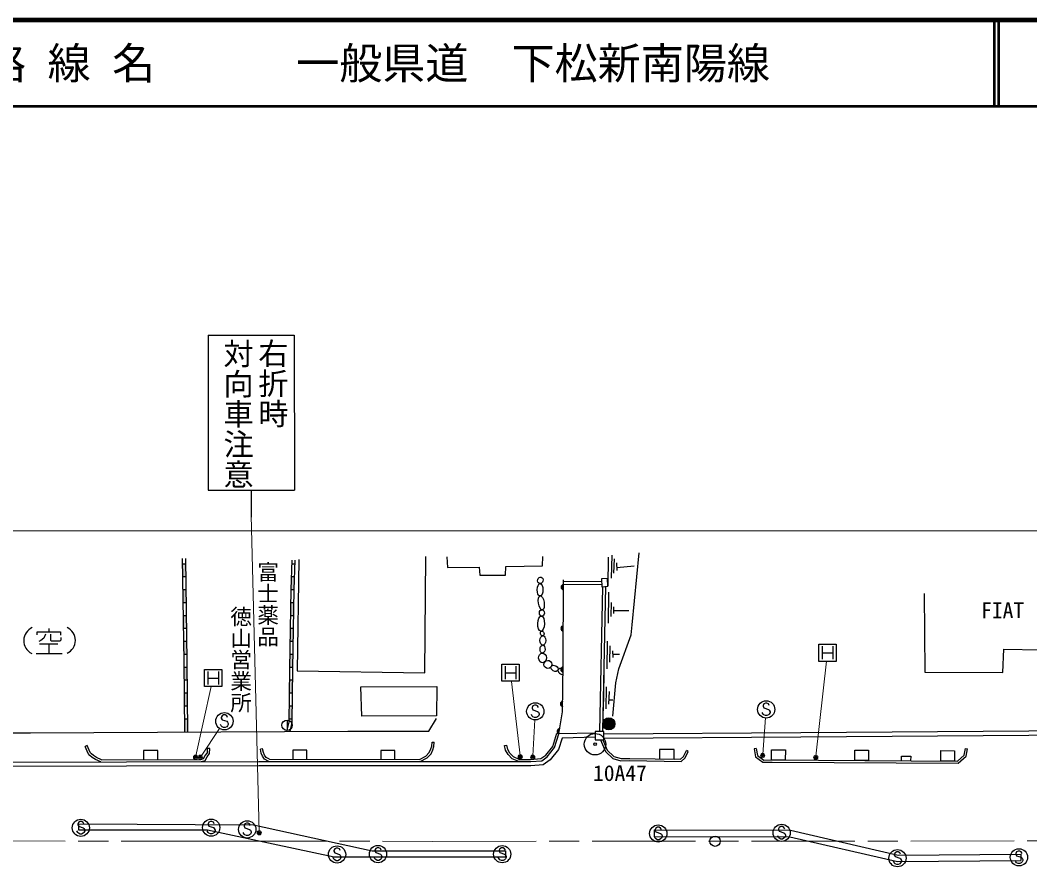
# Model space of a CAD drawing. Units: millimetres at full size, sheet at 1:1000; details may follow other scales. Extents: x 40000 to 680000, y 20000 to 380000.
# Drawn here: x 184698 to 301902, y 281670 to 380000 of the extents above; entities that cross this region are included whole.
import ezdxf
from ezdxf.enums import TextEntityAlignment as Align

# ---------------------------------------------------------------- set-up
doc = ezdxf.new("R2010")
doc.units = ezdxf.units.MM
doc.header["$LTSCALE"] = 1000
doc.header["$PDMODE"] = 32
doc.header["$PDSIZE"] = 500
doc.linetypes.add('CHAIN', pattern=[18.5, 12, -1.5, 3.5, -1.5])
for name, color, linetype, lineweight in [('M-BGD', 7, 'Continuous', 25), ('M-BMK', 2, 'CHAIN', 13), ('M-BMK-SRVR', 3, 'Continuous', 25), ('M-STR-HTXT', 7, 'Continuous', 13), ('M-STR-STRC', 7, 'Continuous', 25), ('M-STR-STRD', 7, 'Continuous', 25), ('M-TTL', 2, 'Continuous', 140), ('M-TTL-LINE', 7, 'Continuous', 50)]:
    doc.layers.add(name, color=color, linetype=linetype, lineweight=lineweight)
doc.layers.add('M-BMK-HTXT', color=7, linetype='Continuous')
doc.layers.add('M-TTL-TXT', color=7, linetype='Continuous')
doc.styles.add('@ＭＳ ゴシック', font='')
doc.styles.add('ＭＳ ゴシック', font='')
doc.styles.get('@ＭＳ ゴシック').set_extended_font_data('@MS Gothic')
doc.styles.get('ＭＳ ゴシック').set_extended_font_data('MS Gothic')

msp = doc.modelspace()

# ---------------------------------------------------------------- hatches: boundary and pattern name
at = {"layer": 'M-BGD'}
for points in [[(203916, 316875), (203566, 316874), (203585, 315374), (203936, 315375)], [(216561, 315376), (216211, 315376), (216166, 313876), (216516, 313876)], [(247754, 314459, 0.84072), (247753, 313833)], [(203955, 313875), (203605, 313874), (203625, 312374), (203975, 312375)], [(216491, 312376), (216141, 312376), (216116, 310876), (216466, 310876)], [(203995, 310875), (203645, 310874), (203665, 309374), (204015, 309375)], [(247742, 309674, 0.84072), (247740, 309048)], [(216441, 309376), (216091, 309376), (216066, 307876), (216416, 307876)], [(204035, 307875), (203685, 307874), (203704, 306374), (204054, 306375)], [(216391, 306376), (216041, 306376), (216017, 304876), (216367, 304876)], [(204073, 304875), (203723, 304874), (203740, 303374), (204090, 303375)], [(247727, 304887, 0.84072), (247705, 304261)], [(216344, 303376), (215994, 303376), (215971, 301876), (216321, 301876)], [(204107, 301875), (203757, 301874), (203773, 300374), (204123, 300375)], [(216298, 300376), (215948, 300376), (215925, 298876), (216275, 298876)], [(247683, 300901, 0.84072), (247677, 300275)], [(204140, 298875), (203790, 298874), (203807, 297338), (204157, 297340)], [(252337, 298272, 1), (253737, 298272, 1)], [(247337, 297716, 0.84072), (247232, 297099)]]:
    msp.add_hatch(color=256, dxfattribs=at).paths.add_polyline_path(points)

# ---------------------------------------------------------------- linework, layer by layer
for p, q in [((252958, 317628), (252934, 314252)), ((253332, 315201), (253430, 317848)), ((203566, 316874), (203916, 316875)), ((216256, 316876), (216606, 316876)), ((253620, 315769), (253682, 317425)), ((253980, 316093), (253962, 316975)), ((253973, 316417), (255989, 316618)), ((203585, 315374), (203936, 315375)), ((216211, 315376), (216561, 315376)), ((252219, 314433), (247754, 314459)), ((252194, 314783), (247755, 314809)), ((252308, 314207), (251940, 297401)), ((252659, 314232), (252290, 297401)), ((203605, 313874), (203955, 313875)), ((216166, 313876), (216516, 313876)), ((252978, 309982), (253039, 313566)), ((203625, 312374), (203975, 312375)), ((216141, 312376), (216491, 312376)), ((253313, 310727), (253354, 312383)), ((253630, 311086), (253621, 311876)), ((203645, 310874), (203995, 310875)), ((216116, 310876), (216466, 310876)), ((253626, 311441), (255338, 311449)), ((186652, 308601), (186652, 308969)), ((186652, 308969), (189372, 308969)), ((187617, 308682), (187433, 308210)), ((188008, 309360), (188008, 308969)), ((188207, 308682), (188207, 308004)), ((189372, 308969), (189372, 308586)), ((189460, 308018), (189460, 308291)), ((203665, 309374), (204015, 309375)), ((216091, 309376), (216441, 309376)), ((187079, 307937), (186851, 307834)), ((189062, 307525), (186954, 307525)), ((187433, 308210), (187079, 307937)), ((188008, 307525), (188008, 306463)), ((188207, 308004), (188296, 307923)), ((188296, 307923), (189357, 307923)), ((189357, 307923), (189460, 308018)), ((203685, 307874), (204035, 307875)), ((216066, 307876), (216416, 307876)), ((252820, 304671), (252878, 307867)), ((253161, 305442), (253193, 307334)), ((277405, 305529), (277405, 307529)), ((277405, 307529), (279405, 307529)), ((277780, 307279), (277780, 305779)), ((279030, 307279), (279030, 305779)), ((279405, 307529), (279405, 305529)), ((186564, 306463), (189556, 306463)), ((203704, 306374), (204054, 306375)), ((216041, 306376), (216391, 306376)), ((253525, 305995), (253515, 306759)), ((253520, 306377), (254285, 306373)), ((277780, 306529), (279030, 306529)), ((203723, 304874), (204073, 304875)), ((216017, 304876), (216367, 304876)), ((240614, 303214), (240614, 305214)), ((240614, 305214), (242614, 305214)), ((240989, 304964), (240989, 303464)), ((242239, 304964), (242239, 303464)), ((242614, 305214), (242614, 303214)), ((279405, 305529), (277405, 305529)), ((206104, 302599), (206104, 304599)), ((206104, 304599), (208104, 304599)), ((206479, 304349), (206479, 302849)), ((206479, 303599), (207729, 303599)), ((207729, 304349), (207729, 302849)), ((208104, 304599), (208104, 302599)), ((240989, 304214), (242239, 304214)), ((252467, 304063), (252388, 299790)), ((203740, 303374), (204090, 303375)), ((208104, 302599), (206104, 302599)), ((215994, 303376), (216344, 303376)), ((242614, 303214), (240614, 303214)), ((252714, 300034), (252766, 302584)), ((203757, 301874), (204107, 301875)), ((215971, 301876), (216321, 301876)), ((253039, 300577), (253092, 302028)), ((203773, 300374), (204123, 300375)), ((215948, 300376), (216298, 300376)), ((253057, 301064), (253484, 301064)), ((203790, 298874), (204140, 298875)), ((215925, 298876), (216275, 298876)), ((215676, 298709), (215677, 297509)), ((246994, 297174), (247232, 297099)), ((251440, 297211), (247232, 297099)), ((192469, 295742), (192240, 295643)), ((206697, 295394), (206447, 295402)), ((212822, 295391), (212580, 295332)), ((232505, 296147), (232754, 296133)), ((240939, 295761), (241183, 295812)), ((270138, 295417), (269893, 295368)), ((294423, 295397), (294670, 295354)), ((262256, 295054), (262032, 295166)), ((194130, 294108), (205656, 294140)), ((213626, 294158), (231057, 294145))]:
    msp.add_line(p, q, dxfattribs=at)
for points in [[(217040, 317352), (216839, 304442), (231667, 304207), (231798, 317709)], [(234233, 317669), (234301, 316451), (237978, 316454), (238047, 315552), (241024, 315531), (241091, 316568), (245332, 316638), (245377, 317721)], [(253484, 299148), (253840, 303024), (254197, 304665), (255622, 308600), (255736, 309790), (256537, 318121)], [(203807, 297338), (203716, 305497), (203558, 317489)], [(204157, 297340), (204066, 305501), (203908, 317493)], [(215661, 297398), (215919, 298480), (216013, 304654), (216166, 313871), (216269, 317304)], [(216021, 297400), (216269, 298437), (216363, 304649), (216516, 313863), (216619, 317293)], [(247232, 297099), (247670, 299673), (247730, 305190), (247756, 314985)], [(289624, 313422), (289707, 304278), (298756, 304255), (298899, 306935), (303164, 306880), (303198, 298409), (312247, 298415), (312318, 314524)], [(91440, 294036), (90745, 294703), (90805, 297582), (171417, 297237), (185908, 297247), (222736, 297434), (232122, 297433), (233017, 298878)], [(565305, 295053), (559045, 295594), (553390, 295991), (546074, 296508), (541637, 296760), (537518, 296818), (531194, 296859), (512930, 296928), (501032, 296773), (493403, 296700), (482779, 296395), (475440, 296463), (463717, 297522), (458031, 297760), (445578, 297886), (435927, 297043), (418344, 297172), (378529, 297640), (358175, 297937), (325785, 297634), (301774, 297422), (275313, 297214), (252440, 297092)], [(66375, 294029), (97970, 294038), (136287, 294006), (144170, 293574), (166261, 293781), (212390, 293909), (243960, 293885), (245238, 293996), (245873, 294454), (246737, 295523), (247232, 297099)], [(251440, 296711), (247602, 296609), (247186, 295282), (246220, 294088), (245418, 293510), (243982, 293385), (212390, 293409), (166264, 293281), (144159, 293074), (136274, 293506), (97970, 293538), (66382, 293529)], [(242634, 294136), (243950, 294135), (245147, 294239), (245700, 294637), (246513, 295643), (246994, 297174)], [(565262, 294554), (559006, 295095), (553355, 295492), (546042, 296009), (541619, 296261), (537513, 296318), (531191, 296359), (512932, 296428), (501038, 296273), (493413, 296200), (482784, 295895), (475415, 295964), (463684, 297022), (458018, 297260), (445597, 297386), (435947, 296543), (418339, 296672), (378522, 297140), (358174, 297437), (325789, 297134), (301778, 296922), (275317, 296714), (252440, 296592)], [(194077, 293858), (193431, 294147), (193059, 294379), (192799, 294605), (192606, 294825), (192466, 295117), (192240, 295643)], [(194130, 294108), (193549, 294368), (193208, 294581), (192976, 294783), (192817, 294964), (192694, 295221), (192469, 295742)], [(205656, 294140), (205992, 294245), (206188, 294584), (206432, 294907), (206447, 295402)], [(205695, 293890), (206160, 294036), (206397, 294446), (206679, 294820), (206697, 295394)], [(213626, 294158), (213236, 294373), (213046, 294628), (212927, 294960), (212822, 295391)], [(231057, 294145), (231807, 294529), (232190, 294947), (232374, 295359), (232477, 295679), (232505, 296147)], [(231117, 293895), (231960, 294327), (232402, 294808), (232607, 295269), (232725, 295632), (232754, 296133)], [(242582, 293886), (241800, 294229), (241344, 294706), (241055, 295205), (240939, 295761)], [(242634, 294136), (241946, 294438), (241545, 294857), (241291, 295295), (241183, 295812)], [(252074, 296401), (252627, 295071), (253500, 294268), (254418, 293991), (255478, 294013), (261427, 293920), (261894, 294330), (262256, 295054)], [(252345, 296401), (252837, 295217), (253627, 294491), (254452, 294242), (255477, 294263), (261335, 294171), (261692, 294485), (262032, 295166)], [(269893, 295368), (270076, 294457), (270924, 293807), (272008, 293826), (293600, 293705), (294524, 294514), (294670, 295354)], [(270138, 295417), (270303, 294599), (271007, 294059), (272006, 294076), (293507, 293956), (294293, 294644), (294423, 295397)], [(200676, 294126), (200673, 295176), (199023, 295171), (199026, 294121)], [(213561, 293908), (213067, 294180), (212823, 294509), (212687, 294888), (212580, 295332)], [(217982, 294154), (217983, 295204), (216333, 295206), (216332, 294156)], [(228198, 294147), (228199, 295197), (226549, 295198), (226548, 294148)], [(287018, 293992), (287018, 294524), (288072, 294525), (288069, 293986)]]:
    msp.add_lwpolyline(points, dxfattribs=at)
for points in [[(252934, 314252), (252869, 315150), (252171, 315099), (252236, 314202)], [(224244, 302579), (233077, 302608), (233031, 299204), (224341, 299151)], [(251440, 296401), (252440, 296401), (252440, 297401), (251440, 297401)], [(258900, 294209), (260600, 294183), (260617, 295283), (258917, 295309)], [(271922, 295276), (273522, 295267), (273516, 294067), (271916, 294076)], [(281577, 295222), (283177, 295213), (283171, 294013), (281571, 294022)], [(291565, 295167), (293165, 295158), (293158, 293958), (291558, 293967)]]:
    msp.add_lwpolyline(points, close=True, dxfattribs=at)
for centre, radius in [((253037, 298272), 700), ((215676, 298109), 600)]:
    msp.add_circle(centre, radius, dxfattribs=at)
for centre, radius, start, end in [((247808, 314146), 318, 99.7415, 259.95923), ((186767, 307942), 1659, 113.71495, 243.79432), ((189452, 307958), 1650, 295.17877, 65.65461), ((247796, 309361), 318, 99.7415, 259.95923), ((247770, 304572), 318, 97.88758, 258.10531), ((247734, 300587), 318, 99.26625, 259.48398), ((247338, 297398), 318, 90.23784, 250.45557)]:
    msp.add_arc(centre, radius, start, end, dxfattribs=at)
for centre, major_axis, ratio in [((245081, 314942), (-106, -366), 0.840136), ((245047, 313854), (4, 711), 0.472217), ((245186, 312332), (-143, 811), 0.398949), ((245168, 309913), (36, 883), 0.444312), ((245264, 311155), (19, 365), 0.809984), ((245372, 307959), (-7, -548), 0.611146), ((245299, 308778), (-79, 270), 0.711906), ((245338, 306945), (-27, -466), 0.627686), ((245337, 305930), (25, -550), 0.83199), ((245953, 305179), (322, 338), 0.977483), ((246730, 304720), (398, -206), 0.735283)]:
    msp.add_ellipse(centre, major_axis=major_axis, ratio=ratio, dxfattribs=at)
msp.add_ellipse((247707, 304328), major_axis=(563, -225), ratio=0.57938, start_param=1.7680027, end_param=4.9560058, dxfattribs=at)
at = {"layer": 'M-BMK'}
msp.add_lwpolyline([(67262, 284797), (87736, 284767), (119613, 284654), (154876, 284646), (177930, 284677), (208274, 284639), (232594, 284628), (366604, 284709), (392869, 284598), (443345, 284629), (462982, 284568), (479014, 284502), (510429, 284431), (537053, 284329), (545184, 284206), (550005, 283956), (556403, 283586), (561227, 283224), (564156, 282847)], dxfattribs=at)
at = {"layer": 'M-BMK-SRVR'}
for centre, radius in [((251431, 295907), 1250), ((251431, 295907), 150), ((265366, 284648), 600)]:
    msp.add_circle(centre, radius, dxfattribs=at)
at = {"layer": 'M-STR-HTXT'}
for p, q in [((212443, 285775), (211524, 322473)), ((277062, 294519), (278294, 305536)), ((205085, 294548), (206880, 302596)), ((242732, 294592), (241731, 303208)), ((270900, 294744), (271222, 298956)), ((205694, 294516), (207846, 297737)), ((244211, 294545), (244439, 298734))]:
    msp.add_line(p, q, dxfattribs=at)
msp.add_lwpolyline([(567482, 318173), (557261, 319285), (543218, 320289), (532854, 320721), (523036, 320690), (65978, 320690)], dxfattribs=at)
for centre, radius in [((205053, 294401), 150), ((205053, 294401), 120), ((205053, 294401), 90), ((205053, 294401), 60), ((205053, 294401), 30), ((205053, 294401), 20), ((205611, 294391), 150), ((205611, 294391), 120), ((205611, 294391), 90), ((205611, 294391), 60), ((205611, 294391), 30), ((205611, 294391), 20), ((242750, 294443), 150), ((242750, 294443), 120), ((242750, 294443), 90), ((242750, 294443), 60), ((242750, 294443), 30), ((242750, 294443), 20), ((244203, 294396), 150), ((244203, 294396), 120), ((244203, 294396), 90), ((244203, 294396), 60), ((244203, 294396), 30), ((244203, 294396), 20), ((270888, 294594), 150), ((270888, 294594), 120), ((270888, 294594), 90), ((270888, 294594), 60), ((270888, 294594), 30), ((270888, 294594), 20), ((277045, 294370), 150), ((277045, 294370), 120), ((277045, 294370), 90), ((277045, 294370), 60), ((277045, 294370), 30), ((277045, 294370), 20), ((212446, 285625), 150), ((212446, 285625), 120), ((212446, 285625), 90), ((212446, 285625), 60), ((212446, 285625), 30), ((212446, 285625), 20)]:
    msp.add_circle(centre, radius, dxfattribs=at)
for p in [(205053, 294401), (205611, 294391), (242750, 294443), (244203, 294396), (270888, 294594), (277045, 294370), (212446, 285625)]:
    msp.add_point(p, dxfattribs=at)
at = {"layer": 'M-STR-STRC'}
for p, q in [((206517, 343402), (216516, 343408)), ((216516, 343408), (216527, 325408)), ((206517, 343402), (206527, 325402)), ((206527, 325402), (216527, 325408)), ((211527, 325405), (211529, 322263)), ((244220, 300362), (244129, 300180)), ((244129, 300180), (244129, 300089)), ((244129, 300089), (244220, 299907)), ((244402, 300452), (244220, 300362)), ((244584, 300452), (244402, 300452)), ((244765, 300362), (244584, 300452)), ((244856, 300180), (244765, 300362)), ((271026, 300588), (270935, 300407)), ((270935, 300407), (270935, 300316)), ((270935, 300316), (271026, 300134)), ((271208, 300679), (271026, 300588)), ((271026, 300134), (271571, 299952)), ((271390, 300679), (271208, 300679)), ((271571, 300588), (271390, 300679)), ((271662, 300407), (271571, 300588)), ((208133, 299212), (208042, 299030)), ((208042, 299030), (208042, 298939)), ((208042, 298939), (208133, 298757)), ((208315, 299303), (208133, 299212)), ((208497, 299303), (208315, 299303)), ((208679, 299212), (208497, 299303)), ((208770, 299030), (208679, 299212)), ((244129, 299180), (244038, 299362)), ((244220, 299089), (244129, 299180)), ((244220, 299907), (244765, 299725)), ((244402, 298998), (244220, 299089)), ((244584, 298998), (244402, 298998)), ((244765, 299089), (244584, 298998)), ((244765, 299725), (244856, 299634)), ((244856, 299180), (244765, 299089)), ((244856, 299634), (244947, 299452)), ((244947, 299362), (244856, 299180)), ((244947, 299452), (244947, 299362)), ((270935, 299407), (270844, 299588)), ((271026, 299316), (270935, 299407)), ((271208, 299225), (271026, 299316)), ((271390, 299225), (271208, 299225)), ((271571, 299316), (271390, 299225)), ((271571, 299952), (271662, 299861)), ((271662, 299407), (271571, 299316)), ((271662, 299861), (271753, 299679)), ((271753, 299588), (271662, 299407)), ((271753, 299679), (271753, 299588)), ((208042, 298030), (207951, 298212)), ((208133, 297939), (208042, 298030)), ((208133, 298757), (208679, 298575)), ((208315, 297848), (208133, 297939)), ((208497, 297848), (208315, 297848)), ((208679, 297939), (208497, 297848)), ((208679, 298575), (208770, 298485)), ((208770, 298030), (208679, 297939)), ((208770, 298485), (208860, 298303)), ((208860, 298212), (208770, 298030)), ((208860, 298303), (208860, 298212)), ((191462, 286835), (191371, 286653)), ((191371, 286653), (191371, 286562)), ((191371, 286562), (191462, 286380)), ((191644, 286925), (191462, 286835)), ((191462, 286380), (192008, 286198)), ((191826, 286925), (191644, 286925)), ((192008, 286835), (191826, 286925)), ((192098, 286653), (192008, 286835)), ((192008, 286198), (192098, 286107)), ((192098, 286107), (192189, 285925)), ((206599, 286854), (206508, 286673)), ((206508, 286673), (206508, 286582)), ((206508, 286582), (206599, 286400)), ((206781, 286945), (206599, 286854)), ((206599, 286400), (207144, 286218)), ((206962, 286945), (206781, 286945)), ((207144, 286854), (206962, 286945)), ((207235, 286673), (207144, 286854)), ((207144, 286218), (207235, 286127)), ((207235, 286127), (207326, 285945)), ((210783, 286652), (210692, 286470)), ((210692, 286470), (210692, 286380)), ((210692, 286380), (210783, 286198)), ((210964, 286743), (210783, 286652)), ((210783, 286198), (211328, 286016)), ((211146, 286743), (210964, 286743)), ((211328, 286652), (211146, 286743)), ((211419, 286470), (211328, 286652)), ((211328, 286016), (211419, 285925)), ((258496, 286175), (258405, 285993)), ((258405, 285993), (258405, 285902)), ((258677, 286266), (258496, 286175)), ((258859, 286266), (258677, 286266)), ((259041, 286175), (258859, 286266)), ((259132, 285993), (259041, 286175)), ((272820, 286255), (272730, 286074)), ((272730, 286074), (272730, 285983)), ((272730, 285983), (272820, 285801)), ((273002, 286346), (272820, 286255)), ((273184, 286346), (273002, 286346)), ((273366, 286255), (273184, 286346)), ((273457, 286074), (273366, 286255)), ((191371, 285653), (191280, 285835)), ((191462, 285562), (191371, 285653)), ((191644, 285471), (191462, 285562)), ((191826, 285471), (191644, 285471)), ((192008, 285562), (191826, 285471)), ((192098, 285653), (192008, 285562)), ((192189, 285835), (192098, 285653)), ((192189, 285925), (192189, 285835)), ((206508, 285673), (206417, 285854)), ((206599, 285582), (206508, 285673)), ((206781, 285491), (206599, 285582)), ((206962, 285491), (206781, 285491)), ((207144, 285582), (206962, 285491)), ((207235, 285673), (207144, 285582)), ((207326, 285854), (207235, 285673)), ((207326, 285945), (207326, 285854)), ((210692, 285470), (210601, 285652)), ((210783, 285380), (210692, 285470)), ((210964, 285289), (210783, 285380)), ((211146, 285289), (210964, 285289)), ((211328, 285380), (211146, 285289)), ((211419, 285470), (211328, 285380)), ((211419, 285925), (211510, 285743)), ((211510, 285652), (211419, 285470)), ((211510, 285743), (211510, 285652)), ((258405, 284993), (258314, 285175)), ((258405, 285902), (258496, 285721)), ((258496, 284902), (258405, 284993)), ((258496, 285721), (259041, 285539)), ((258677, 284812), (258496, 284902)), ((258859, 284812), (258677, 284812)), ((259041, 284902), (258859, 284812)), ((259041, 285539), (259132, 285448)), ((259132, 284993), (259041, 284902)), ((259132, 285448), (259223, 285266)), ((259223, 285175), (259132, 284993)), ((259223, 285266), (259223, 285175)), ((272730, 285074), (272639, 285255)), ((272820, 284983), (272730, 285074)), ((272820, 285801), (273366, 285619)), ((273002, 284892), (272820, 284983)), ((273184, 284892), (273002, 284892)), ((273366, 284983), (273184, 284892)), ((273366, 285619), (273457, 285528)), ((273457, 285074), (273366, 284983)), ((273457, 285528), (273548, 285346)), ((273548, 285255), (273457, 285074)), ((273548, 285346), (273548, 285255)), ((221210, 283744), (221119, 283562)), ((221391, 283835), (221210, 283744)), ((221573, 283835), (221391, 283835)), ((221755, 283744), (221573, 283835)), ((221846, 283562), (221755, 283744)), ((225965, 283786), (225874, 283604)), ((226147, 283877), (225965, 283786)), ((226328, 283877), (226147, 283877)), ((226510, 283786), (226328, 283877)), ((226601, 283604), (226510, 283786)), ((240383, 283771), (240292, 283589)), ((240565, 283862), (240383, 283771)), ((240747, 283862), (240565, 283862)), ((240928, 283771), (240747, 283862)), ((241019, 283589), (240928, 283771)), ((221119, 282562), (221028, 282744)), ((221119, 283562), (221119, 283472)), ((221119, 283472), (221210, 283290)), ((221210, 282472), (221119, 282562)), ((221210, 283290), (221755, 283108)), ((221391, 282381), (221210, 282472)), ((221755, 282472), (221573, 282381)), ((221755, 283108), (221846, 283017)), ((221846, 282562), (221755, 282472)), ((221846, 283017), (221937, 282835)), ((221937, 282744), (221846, 282562)), ((221937, 282835), (221937, 282744)), ((225874, 282604), (225783, 282786)), ((225874, 283604), (225874, 283513)), ((225874, 283513), (225965, 283331)), ((225965, 282513), (225874, 282604)), ((225965, 283331), (226510, 283150)), ((226147, 282422), (225965, 282513)), ((226510, 282513), (226328, 282422)), ((226510, 283150), (226601, 283059)), ((226601, 282604), (226510, 282513)), ((226601, 283059), (226692, 282877)), ((226692, 282786), (226601, 282604)), ((226692, 282877), (226692, 282786)), ((240292, 282589), (240201, 282771)), ((240292, 283589), (240292, 283498)), ((240292, 283498), (240383, 283317)), ((240383, 282498), (240292, 282589)), ((240383, 283317), (240928, 283135)), ((240565, 282408), (240383, 282498)), ((240928, 282498), (240747, 282408)), ((240928, 283135), (241019, 283044)), ((241019, 282589), (240928, 282498)), ((241019, 283044), (241110, 282862)), ((241110, 282771), (241019, 282589)), ((241110, 282862), (241110, 282771)), ((286264, 283307), (286173, 283125)), ((286173, 283125), (286173, 283034)), ((286173, 283034), (286264, 282852)), ((286446, 283398), (286264, 283307)), ((286264, 282852), (286809, 282670)), ((286628, 283398), (286446, 283398)), ((286809, 283307), (286628, 283398)), ((286900, 283125), (286809, 283307)), ((286809, 282670), (286900, 282579)), ((286900, 282579), (286991, 282398)), ((300367, 283413), (300276, 283231)), ((300276, 283231), (300276, 283140)), ((300276, 283140), (300367, 282959)), ((300549, 283504), (300367, 283413)), ((300367, 282959), (300912, 282777)), ((300731, 283504), (300549, 283504)), ((300912, 283413), (300731, 283504)), ((301003, 283231), (300912, 283413)), ((300912, 282777), (301003, 282686)), ((301003, 282686), (301094, 282504)), ((301094, 282504), (301094, 282413)), ((221573, 282381), (221391, 282381)), ((226328, 282422), (226147, 282422)), ((240747, 282408), (240565, 282408)), ((286173, 282125), (286082, 282307)), ((286264, 282034), (286173, 282125)), ((286446, 281943), (286264, 282034)), ((286628, 281943), (286446, 281943)), ((286809, 282034), (286628, 281943)), ((286900, 282125), (286809, 282034)), ((286991, 282307), (286900, 282125)), ((286991, 282398), (286991, 282307)), ((300276, 282231), (300185, 282413)), ((300367, 282140), (300276, 282231)), ((300549, 282050), (300367, 282140)), ((300731, 282050), (300549, 282050)), ((300912, 282140), (300731, 282050)), ((301003, 282231), (300912, 282140)), ((301094, 282413), (301003, 282231))]:
    msp.add_line(p, q, dxfattribs=at)
for centre in [(244493, 299725), (271299, 299952), (208406, 298575), (191735, 286198), (206871, 286218), (211055, 286016), (258768, 285539), (273093, 285619), (221482, 283108), (226237, 283150), (240656, 283135), (286537, 282670), (300640, 282777)]:
    msp.add_circle(centre, 1000, dxfattribs=at)
at = {"layer": 'M-STR-STRD'}
for p, q in [((258291, 285948), (258289, 285208)), ((300871, 283155), (300879, 282415))]:
    msp.add_line(p, q, dxfattribs=at)
msp.add_lwpolyline([(191506, 286671), (211770, 286535), (225575, 283520), (241020, 283540), (241035, 282803), (221143, 282777), (206434, 285934), (191506, 285925)], close=True, dxfattribs=at)
for points in [[(258289, 285208), (274040, 285169), (286526, 282275), (300879, 282415)], [(258291, 285948), (274125, 285909), (286607, 283016), (300871, 283155)]]:
    msp.add_lwpolyline(points, dxfattribs=at)
at = {"layer": 'M-TTL'}
msp.add_line((680000, 380000), (40000, 380000), dxfattribs=at)
at = {"layer": 'M-TTL-LINE'}
for p, q in [((297750, 380000), (297750, 370000)), ((298250, 380000), (298250, 370000)), ((40000, 370000), (680000, 370000))]:
    msp.add_line(p, q, dxfattribs=at)

# ---------------------------------------------------------------- texts
at = {"layer": 'M-BMK-HTXT'}
for s, rotation, style, p in [('富士薬品', 270, '@ＭＳ ゴシック', (211978, 317172)), ('徳山営業所', 270, '@ＭＳ ゴシック', (208845, 311998)), ('FIAT', 0.035, 'ＭＳ ゴシック', (296259, 309997))]:
    msp.add_text(s, height=1833, rotation=rotation, dxfattribs=dict(at, style=style)).set_placement(p, align=Align.BOTTOM_LEFT)
at = {"layer": 'M-BMK-HTXT', "style": 'ＭＳ ゴシック'}
msp.add_text('10A47', height=1833, dxfattribs=at).set_placement((251203, 291090), align=Align.BOTTOM_LEFT)
at = {"layer": 'M-STR-STRC', "style": '@ＭＳ ゴシック'}
for s, p in [('対向車注意', (210002, 334284)), ('右折時', (214041, 337824))]:
    msp.add_text(s, height=2566, rotation=270.035, dxfattribs=at).set_placement(p, align=Align.MIDDLE_CENTER)
at = {"layer": 'M-TTL-TXT', "style": 'ＭＳ ゴシック'}
for s, p in [('路 線 名', (180380, 375000)), ('一般県道\u3000下松新南陽線', (216734, 375000))]:
    msp.add_text(s, height=3666, dxfattribs=at).set_placement(p, align=Align.MIDDLE_LEFT)

doc.saveas('drawing.dxf')
